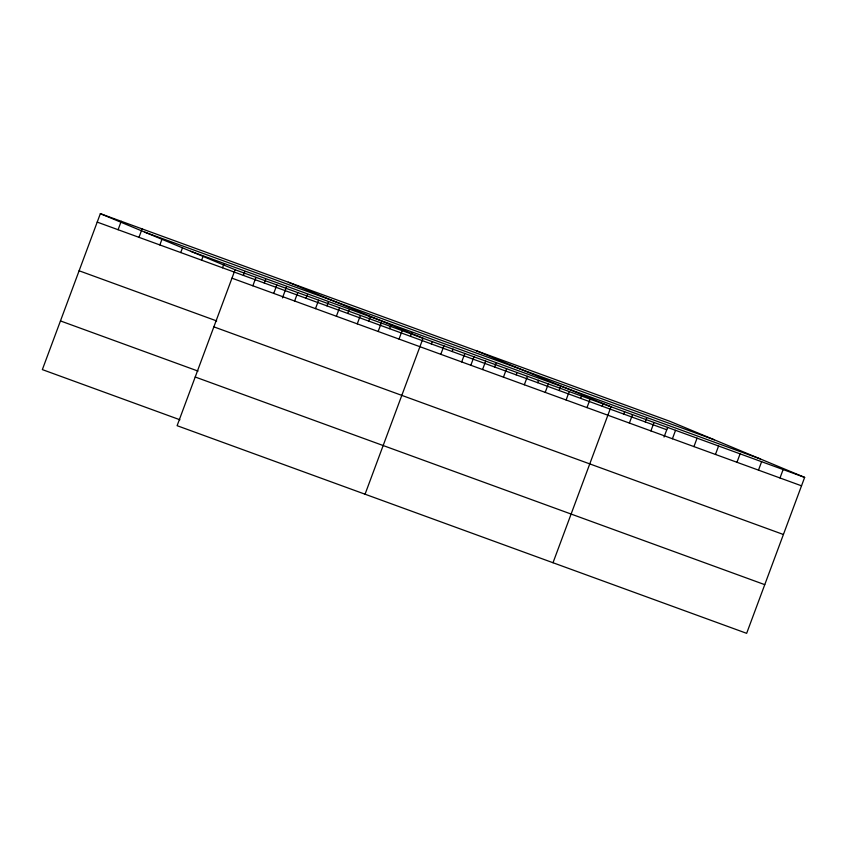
<?xml version="1.0" encoding="UTF-8"?>
<svg xmlns="http://www.w3.org/2000/svg" width="847" height="847" viewBox="0 0 847 847"><rect width="100%" height="100%" fill="white"/><g stroke="black" fill="none" stroke-linecap="round" stroke-linejoin="round"><path stroke-width="1.27" d="M100.348 213.666L235.106 269.738L177.108 425.692L746.652 633.334L804.65 477.39L669.892 421.308L100.348 213.666L42.35 369.61L179.935 419.773M118.093 229.717L121.227 221.279M138.972 237.329L142.116 228.891M159.861 244.942L162.095 238.918M180.739 252.554L182.539 247.737M201.628 260.167L202.973 256.556M222.507 267.779L223.852 264.169M243.396 275.402L244.741 271.781M252.851 285.788L255.985 277.35M264.275 283.014L265.619 279.394M273.729 293.401L276.863 284.973M282.443 297.922L286.508 287.006M294.618 301.013L297.752 292.586M306.042 298.239L307.387 294.629M315.497 308.636L318.631 300.198M326.931 305.852L328.276 302.241M336.386 316.249L339.52 307.81M347.81 313.464L349.155 309.854M357.265 323.861L360.399 315.423M368.689 321.077L370.033 317.466M378.143 331.473L381.288 323.035M389.578 328.689L390.922 325.079M399.032 339.086L402.166 330.648M410.456 336.312L411.801 332.691M365.057 494.214L423.055 338.26L288.298 282.189M431.345 343.924L432.245 341.51M440.8 354.311L443.934 345.883M452.224 351.537L453.124 349.123M461.679 361.923L464.823 353.495M470.847 365.237L474.002 356.735M482.568 369.536L485.702 361.108M494.627 366.995L495.971 363.374M503.446 377.159L506.591 368.72M516.141 374.84L517.041 372.426M524.335 384.771L527.469 376.333M537.665 382.685L538.554 380.271M545.214 392.383L548.348 383.945M559.179 390.531L560.523 386.91M566.103 399.996L569.237 391.558M580.693 398.376L581.593 395.962M586.982 407.608L590.115 399.17M602.206 406.211L603.106 403.807M553.006 562.736L611.005 406.793L476.247 350.711M623.72 414.056L624.62 411.653M629.385 423.066L632.518 414.628M645.245 421.901L646.589 418.291M650.898 430.911L654.032 422.473M664.037 437.052L667.658 427.343M672.412 438.757L675.557 430.318M693.937 446.602L697.07 438.164M715.45 454.447L718.584 446.009M736.964 462.293L740.098 453.854M758.478 470.138L761.622 461.7M779.992 477.983L783.136 469.545M144.816 232.173L714.36 439.815M190.628 251.241L760.183 458.883M235.106 269.738L804.65 477.39M97.204 222.105L666.758 429.747M231.962 278.176L801.516 485.818M79.11 270.775L216.694 320.939M213.857 326.857L783.411 534.499M60.455 320.928L198.039 371.092M195.212 377.01L764.756 584.652"/></g></svg>
